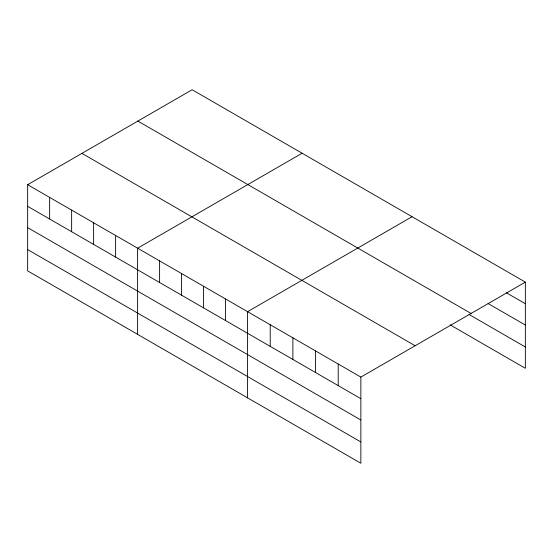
<?xml version="1.0" encoding="UTF-8"?>
<svg xmlns="http://www.w3.org/2000/svg" width="553" height="553" viewBox="0 0 553 553"><rect width="100%" height="100%" fill="white"/><g stroke="black" fill="none" stroke-linecap="round" stroke-linejoin="round"><path stroke-width="0.83" d="M360.86 419.997L360.86 377.084L27.65 184.709L27.65 270.88L360.86 463.255L360.86 419.997L27.65 227.622M450.066 324.825L525.35 368.291L525.35 282.12L192.14 89.745L27.65 184.709M302.097 153.229L137.607 248.193L137.607 334.365M412.061 216.714L247.571 311.678L247.571 397.849M360.86 377.084L525.35 282.12M506.348 292.751L525.35 303.728M488.071 303.514L525.35 325.033M137.856 121.079L471.066 313.461M469.068 314.491L525.35 346.987M81.934 153.368L415.144 345.749M27.65 206.317L360.86 398.692M27.65 249.576L360.86 441.951M338.201 364.005L338.201 385.614M315.542 350.92L315.542 372.528M292.883 337.842L292.883 359.45M270.223 324.763L270.223 346.365M225.576 298.979L225.576 320.588M203.587 286.281L203.587 307.89M181.591 273.59L181.591 295.191M159.603 260.892L159.603 282.5M115.618 235.495L115.618 257.104M93.623 222.797L93.623 244.405M71.634 210.105L71.634 231.714M49.639 197.407L49.639 219.016"/></g></svg>
